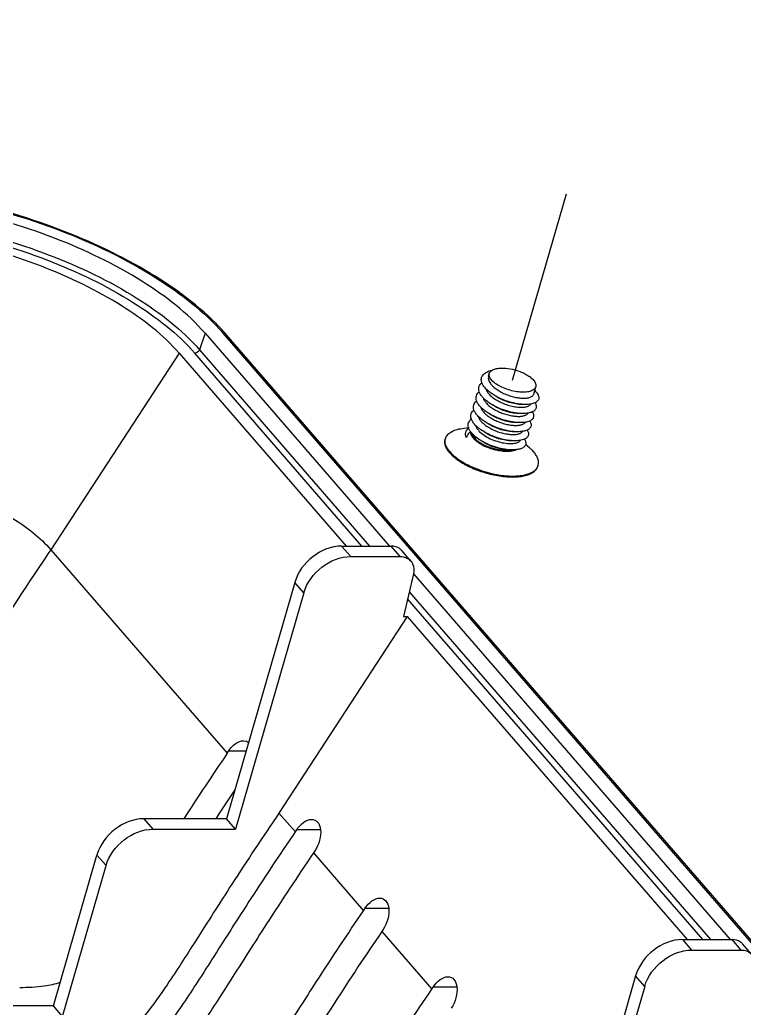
# Model space of a CAD drawing. Header units: millimetres. Extents: x -1 to 407, y -1 to 283.
# Drawn here: x 184.63 to 193.26, y 95.73 to 107.51 of the extents above; entities that cross this region are included whole.
import ezdxf

# ---------------------------------------------------------------- set-up
doc = ezdxf.new("R2010")
doc.units = ezdxf.units.MM
doc.header["$LTSCALE"] = 23.1
doc.linetypes.add('DASHED', pattern=[0.2, 0.1, -0.1])
doc.layers.get('0').update_dxf_attribs({"linetype": 'CONTINUOUS'})
for name, color, linetype in [('002-CHASSIS', 7, 'CONTINUOUS'), ('03_ALL_AXES', 7, 'CONTINUOUS'), ('20_ALL_FEATURES', 7, 'CONTINUOUS')]:
    doc.layers.add(name, color=color, linetype=linetype)

msp = doc.modelspace()

# ---------------------------------------------------------------- linework, layer by layer
at = {"color": 4, "linetype": 'DASHED'}
msp.add_line((190.503, 103.216), (192.679, 110.756), dxfattribs=at)
at = {"layer": '002-CHASSIS', "color": 7, "linetype": 'Continuous'}
for p, q in [((186.84, 103.775), (186.773, 103.578)), ((186.84, 103.775), (189.037, 101.239)), ((205.653, 82.3), (187.055, 103.775)), ((205.691, 82.284), (187.093, 103.759)), ((186.532, 103.537), (185.004, 101.195)), ((186.532, 103.537), (188.522, 101.239)), ((188.708, 101.239), (186.718, 103.537)), ((186.773, 103.578), (188.799, 101.239)), ((185.004, 101.195), (187.104, 98.77)), ((188.467, 101.239), (189.057, 101.239)), ((188.467, 101.239), (188.575, 101.114)), ((189.165, 101.114), (189.057, 101.239)), ((189.292, 101.061), (189.184, 101.186)), ((188.575, 101.114), (189.165, 101.114)), ((189.322, 100.908), (189.202, 100.399)), ((189.323, 100.909), (193.096, 96.551)), ((187.909, 100.806), (187.096, 97.991)), ((188.017, 100.681), (187.909, 100.806)), ((188.017, 100.681), (187.204, 97.866)), ((192.768, 96.551), (189.252, 100.611)), ((189.272, 100.693), (192.858, 96.551)), ((189.249, 100.399), (187.721, 98.058)), ((189.202, 100.399), (189.249, 100.399)), ((189.249, 100.399), (192.581, 96.551)), ((187.104, 98.77), (187.12, 98.795)), ((187.328, 98.795), (187.12, 98.795)), ((187.096, 97.991), (186.111, 97.991)), ((186.111, 97.991), (186.219, 97.866)), ((187.006, 98.05), (186.967, 97.991)), ((187.204, 97.866), (187.096, 97.991)), ((187.721, 98.058), (187.916, 97.833)), ((186.219, 97.866), (187.204, 97.866)), ((187.916, 97.833), (187.932, 97.858)), ((188.213, 97.858), (187.932, 97.858)), ((185.034, 95.761), (185.553, 97.558)), ((185.661, 97.433), (185.553, 97.558)), ((188.148, 97.608), (188.132, 97.583)), ((188.132, 97.583), (188.728, 96.895)), ((185.142, 95.636), (185.661, 97.433)), ((188.728, 96.895), (188.744, 96.92)), ((189.025, 96.92), (188.744, 96.92)), ((188.96, 96.67), (188.944, 96.645)), ((188.944, 96.645), (189.54, 95.958)), ((192.526, 96.551), (193.117, 96.551)), ((192.526, 96.551), (192.634, 96.426)), ((193.225, 96.426), (193.117, 96.551)), ((193.351, 96.373), (193.243, 96.498)), ((192.634, 96.426), (193.225, 96.426)), ((191.968, 96.118), (191.156, 93.304)), ((192.076, 95.993), (191.968, 96.118)), ((189.54, 95.958), (189.556, 95.983)), ((189.837, 95.983), (189.556, 95.983)), ((192.076, 95.993), (191.264, 93.179)), ((185.034, 95.761), (176.721, 95.761)), ((185.142, 95.636), (185.034, 95.761))]:
    msp.add_line(p, q, dxfattribs=at)
for centre, radius, start, end in [((185.086, 102.014), 2.66, 41.7749, 44.9835), ((185.27, 102.18), 2.412, 40.8962, 41.7362), ((222.791, 75.586), 45.648, 145.8739, 147.0711), ((224.758, 73.25), 45.487, 145.8721, 147.0497), ((223.278, 74.133), 43.448, 146.1513, 146.6)]:
    msp.add_arc(centre, radius, start, end, dxfattribs=at)
at = {"layer": '002-CHASSIS', "color": 7, "linetype": 'Continuous', "extrusion": (0, 0, -1)}
for centre, end_param in [((187.228, 98.67), 0.168801), ((188.04, 97.733), 1.839471), ((188.852, 96.795), 1.839471), ((189.664, 95.858), 1.839471)]:
    msp.add_ellipse(centre, major_axis=(0.107, 0.242), ratio=0.586467, start_param=-1.302122, end_param=end_param, dxfattribs=at)
at = {"layer": '002-CHASSIS', "color": 7, "linetype": 'Continuous'}
for points, knots in [([(186.968, 103.894), (186.722, 104.14), (186.096, 104.585), (185.011, 105.081), (183.807, 105.416), (182.972, 105.511), (182.568, 105.512)], [0, 0, 0, 0, 0.218679, 0.476043, 0.746223, 1, 1, 1, 1]), ([(182.568, 105.502), (182.99, 105.502), (183.862, 105.4), (185.109, 105.04), (186.209, 104.511), (186.829, 104.036), (187.055, 103.775)], [0, 0, 0, 0, 0.25745, 0.531618, 0.788872, 1, 1, 1, 1]), ([(186.84, 103.775), (186.63, 104.018), (186.055, 104.458), (185.034, 104.949), (183.876, 105.284), (183.067, 105.378), (182.676, 105.378)], [0, 0, 0, 0, 0.211128, 0.468382, 0.74255, 1, 1, 1, 1]), ([(182.624, 105.175), (183.014, 105.175), (183.82, 105.081), (184.973, 104.747), (185.991, 104.259), (186.564, 103.82), (186.773, 103.578)], [0, 0, 0, 0, 0.257446, 0.531618, 0.788876, 1, 1, 1, 1]), ([(182.634, 105.109), (183.018, 105.109), (183.811, 105.016), (184.946, 104.688), (185.948, 104.207), (186.512, 103.775), (186.718, 103.537)], [0, 0, 0, 0, 0.25745, 0.531618, 0.788872, 1, 1, 1, 1]), ([(186.532, 103.537), (186.34, 103.758), (185.814, 104.161), (184.881, 104.609), (183.824, 104.915), (183.085, 105.001), (182.727, 105.001)], [0, 0, 0, 0, 0.211128, 0.468382, 0.74255, 1, 1, 1, 1]), ([(182.477, 102.168), (182.715, 102.168), (183.205, 102.111), (183.908, 101.908), (184.527, 101.61), (184.876, 101.343), (185.004, 101.195)], [0, 0, 0, 0, 0.257437, 0.531559, 0.788819, 1, 1, 1, 1]), ([(188.467, 101.239), (188.345, 101.239), (188.099, 101.138), (187.943, 100.926), (187.909, 100.806)], [0, 0, 0, 0, 0.494088, 1, 1, 1, 1]), ([(189.184, 101.186), (189.176, 101.194), (189.142, 101.226), (189.093, 101.239), (189.057, 101.239)], [0, 0, 0, 0, 0.23992, 1, 1, 1, 1]), ([(188.017, 100.681), (188.051, 100.801), (188.207, 101.013), (188.453, 101.114), (188.575, 101.114)], [0, 0, 0, 0, 0.505913, 1, 1, 1, 1]), ([(189.165, 101.114), (189.178, 101.114), (189.224, 101.11), (189.27, 101.086), (189.292, 101.061)], [0, 0, 0, 0, 0.269066, 1, 1, 1, 1]), ([(189.292, 101.061), (189.3, 101.051), (189.33, 101.006), (189.332, 100.948), (189.322, 100.908)], [0, 0, 0, 0, 0.237736, 1, 1, 1, 1]), ([(187.721, 98.058), (187.531, 97.778), (187.196, 97.271), (186.76, 96.585), (186.425, 96.059), (186.167, 95.693), (185.969, 95.466), (185.786, 95.339), (185.549, 95.278), (185.366, 95.269), (185.252, 95.268)], [0, 0, 0, 0, 0.260988, 0.46845, 0.627783, 0.742166, 0.814211, 0.858586, 0.912041, 1, 1, 1, 1]), ([(186.111, 97.991), (185.989, 97.991), (185.743, 97.89), (185.588, 97.678), (185.553, 97.558)], [0, 0, 0, 0, 0.494088, 1, 1, 1, 1]), ([(185.447, 95.043), (185.561, 95.044), (185.744, 95.053), (185.981, 95.114), (186.164, 95.241), (186.362, 95.468), (186.62, 95.834), (186.955, 96.36), (187.391, 97.046), (187.726, 97.553), (187.916, 97.833)], [0, 0, 0, 0, 0.087959, 0.141414, 0.185789, 0.257834, 0.372217, 0.53155, 0.739012, 1, 1, 1, 1]), ([(185.661, 97.433), (185.696, 97.553), (185.852, 97.765), (186.097, 97.866), (186.219, 97.866)], [0, 0, 0, 0, 0.505913, 1, 1, 1, 1]), ([(188.132, 97.583), (187.942, 97.303), (187.608, 96.796), (187.172, 96.11), (186.836, 95.584), (186.578, 95.218), (186.381, 94.991), (186.197, 94.864), (185.961, 94.803), (185.777, 94.794), (185.663, 94.793)], [0, 0, 0, 0, 0.260988, 0.468448, 0.627779, 0.742158, 0.814199, 0.858572, 0.912032, 1, 1, 1, 1]), ([(186.259, 94.106), (186.373, 94.106), (186.556, 94.115), (186.793, 94.177), (186.976, 94.304), (187.174, 94.53), (187.432, 94.897), (187.767, 95.422), (188.203, 96.109), (188.538, 96.616), (188.728, 96.895)], [0, 0, 0, 0, 0.087959, 0.141414, 0.185789, 0.257834, 0.372217, 0.53155, 0.739012, 1, 1, 1, 1]), ([(188.944, 96.645), (188.754, 96.366), (188.42, 95.859), (187.984, 95.172), (187.648, 94.647), (187.39, 94.28), (187.193, 94.054), (187.009, 93.927), (186.772, 93.865), (186.589, 93.856), (186.475, 93.856)], [0, 0, 0, 0, 0.260988, 0.468448, 0.627779, 0.742158, 0.814199, 0.858572, 0.912032, 1, 1, 1, 1]), ([(192.526, 96.551), (192.404, 96.551), (192.158, 96.45), (192.003, 96.238), (191.968, 96.118)], [0, 0, 0, 0, 0.494088, 1, 1, 1, 1]), ([(193.243, 96.498), (193.236, 96.507), (193.201, 96.538), (193.152, 96.551), (193.117, 96.551)], [0, 0, 0, 0, 0.23992, 1, 1, 1, 1]), ([(192.076, 95.993), (192.111, 96.113), (192.267, 96.325), (192.512, 96.426), (192.634, 96.426)], [0, 0, 0, 0, 0.505913, 1, 1, 1, 1]), ([(193.225, 96.426), (193.237, 96.426), (193.284, 96.422), (193.329, 96.399), (193.352, 96.373)], [0, 0, 0, 0, 0.269066, 1, 1, 1, 1]), ([(184.635, 95.981), (184.732, 95.981), (184.895, 95.989), (185.055, 96.022), (185.117, 96.043)], [0, 0, 0, 0, 0.599229, 1, 1, 1, 1]), ([(187.07, 93.168), (187.184, 93.169), (187.368, 93.178), (187.604, 93.239), (187.788, 93.366), (187.985, 93.593), (188.243, 93.959), (188.579, 94.485), (189.015, 95.171), (189.35, 95.678), (189.54, 95.958)], [0, 0, 0, 0, 0.087959, 0.141414, 0.185789, 0.257834, 0.372217, 0.53155, 0.739012, 1, 1, 1, 1])]:
    msp.add_open_spline(points, degree=3, knots=knots, dxfattribs=at)
for points in [[(187.093, 103.759), (187.084, 103.769), (187.069, 103.775), (187.055, 103.775)], [(186.773, 103.578), (186.766, 103.556), (186.741, 103.537), (186.718, 103.537)]]:
    msp.add_open_spline(points, degree=3, dxfattribs=at)
at = {"layer": '03_ALL_AXES', "color": 7, "linetype": 'Continuous'}
for p, q in [((190.217, 103.263), (190.226, 103.296)), ((190.754, 103.049), (190.779, 103.136)), ((189.901, 102.641), (189.979, 102.653)), ((189.7, 102.51), (189.703, 102.52)), ((190.705, 102.409), (190.658, 102.45)), ((190.805, 102.191), (190.808, 102.201))]:
    msp.add_line(p, q, dxfattribs=at)
for centre, start, end in [((189.807, 102.49), 163.9058, 169.8421), ((190.704, 102.232), 337.956, 343.8898)]:
    msp.add_arc(centre, 0.108, start, end, dxfattribs=at)
for points, knots in [([(189.703, 102.52), (189.705, 102.528), (189.712, 102.543), (189.726, 102.563), (189.745, 102.582), (189.777, 102.605), (189.83, 102.627), (189.876, 102.637), (189.901, 102.641)], [0, 0, 0, 0, 0.096972, 0.197567, 0.304922, 0.421415, 0.687008, 1, 1, 1, 1]), ([(189.755, 102.35), (189.743, 102.363), (189.723, 102.389), (189.703, 102.431), (189.694, 102.472), (189.697, 102.498), (189.7, 102.51)], [0, 0, 0, 0, 0.298827, 0.55948, 0.788838, 1, 1, 1, 1]), ([(189.758, 102.361), (189.747, 102.373), (189.729, 102.397), (189.708, 102.436), (189.698, 102.473), (189.699, 102.498), (189.701, 102.509)], [0, 0, 0, 0, 0.296176, 0.5573, 0.788577, 1, 1, 1, 1]), ([(189.755, 102.35), (189.769, 102.334), (189.802, 102.302), (189.859, 102.258), (189.926, 102.216), (190.029, 102.163), (190.169, 102.111), (190.315, 102.078), (190.431, 102.064), (190.512, 102.061), (190.586, 102.066), (190.653, 102.077), (190.709, 102.096), (190.755, 102.121), (190.788, 102.152), (190.801, 102.178), (190.805, 102.191)], [0, 0, 0, 0, 0.055414, 0.117564, 0.185636, 0.258476, 0.412694, 0.567925, 0.641993, 0.711707, 0.775835, 0.833438, 0.884013, 0.927694, 0.965571, 1, 1, 1, 1]), ([(189.758, 102.361), (189.772, 102.345), (189.804, 102.313), (189.86, 102.27), (189.926, 102.229), (190.026, 102.177), (190.163, 102.125), (190.306, 102.091), (190.421, 102.076), (190.501, 102.072), (190.576, 102.075), (190.643, 102.085), (190.7, 102.102), (190.748, 102.125), (190.784, 102.154), (190.799, 102.178), (190.804, 102.191)], [0, 0, 0, 0, 0.054901, 0.116376, 0.183656, 0.255648, 0.408287, 0.562578, 0.636569, 0.70653, 0.771241, 0.829743, 0.881456, 0.926353, 0.965224, 1, 1, 1, 1]), ([(190.705, 102.409), (190.71, 102.405), (190.727, 102.39), (190.743, 102.374), (190.754, 102.361)], [0, 0, 0, 0, 0.262448, 1, 1, 1, 1]), ([(190.808, 102.201), (190.812, 102.213), (190.814, 102.239), (190.806, 102.28), (190.785, 102.322), (190.765, 102.348), (190.754, 102.361)], [0, 0, 0, 0, 0.211162, 0.44052, 0.701173, 1, 1, 1, 1])]:
    msp.add_open_spline(points, degree=3, knots=knots, dxfattribs=at)
at = {"layer": '20_ALL_FEATURES', "color": 7, "linetype": 'Continuous'}
for p, q in [((190.277, 102.912), (190.24, 102.935)), ((190.308, 103.02), (190.272, 103.043)), ((190.245, 102.803), (190.209, 102.826)), ((190.628, 102.818), (190.584, 102.818)), ((190.659, 102.926), (190.616, 102.926)), ((190.214, 102.695), (190.178, 102.718)), ((190.286, 102.78), (190.245, 102.803)), ((190.596, 102.71), (190.553, 102.709)), ((190.183, 102.587), (190.147, 102.61)), ((190.565, 102.601), (190.522, 102.601)), ((190.116, 102.501), (190.115, 102.502)), ((190.152, 102.479), (190.118, 102.5)), ((190.534, 102.493), (190.491, 102.493)), ((190.503, 102.385), (190.459, 102.385))]:
    msp.add_line(p, q, dxfattribs=at)
for centre, radius, start, end in [((190.398, 102.806), 0.546, 61.92, 64.8037), ((190.381, 103.22), 0.314, 222.3151, 223.022), ((190.101, 102.687), 0.127, 195.2757, 198.9208), ((190.312, 102.919), 0.348, 223.1478, 226.4386), ((190.501, 102.848), 0.463, 270.2202, 270.7327)]:
    msp.add_arc(centre, radius, start, end, dxfattribs=at)
for points, knots in [([(190.137, 103.187), (190.134, 103.195), (190.13, 103.211), (190.13, 103.236), (190.137, 103.259), (190.151, 103.279), (190.17, 103.298), (190.205, 103.319), (190.236, 103.329), (190.258, 103.334)], [0, 0, 0, 0, 0.117607, 0.226711, 0.332955, 0.44263, 0.561257, 0.692679, 1, 1, 1, 1]), ([(190.243, 103.229), (190.239, 103.235), (190.233, 103.246), (190.226, 103.263), (190.223, 103.28), (190.225, 103.291), (190.226, 103.296)], [0, 0, 0, 0, 0.289387, 0.547295, 0.780546, 1, 1, 1, 1]), ([(190.226, 103.296), (190.229, 103.303), (190.237, 103.319), (190.25, 103.329), (190.258, 103.334)], [0, 0, 0, 0, 0.468973, 1, 1, 1, 1]), ([(190.258, 103.334), (190.267, 103.34), (190.29, 103.349), (190.328, 103.358), (190.373, 103.361), (190.441, 103.358), (190.529, 103.341), (190.598, 103.316), (190.631, 103.301)], [0, 0, 0, 0, 0.085987, 0.18776, 0.304487, 0.433752, 0.715369, 1, 1, 1, 1]), ([(190.655, 103.288), (190.675, 103.278), (190.709, 103.257), (190.739, 103.23), (190.752, 103.216)], [0, 0, 0, 0, 0.540854, 1, 1, 1, 1]), ([(190.106, 103.078), (190.102, 103.088), (190.098, 103.108), (190.101, 103.138), (190.114, 103.165), (190.129, 103.18), (190.137, 103.187)], [0, 0, 0, 0, 0.260022, 0.500003, 0.739982, 1, 1, 1, 1]), ([(190.183, 103.114), (190.173, 103.126), (190.154, 103.148), (190.141, 103.174), (190.137, 103.187)], [0, 0, 0, 0, 0.536253, 1, 1, 1, 1]), ([(190.217, 103.263), (190.215, 103.256), (190.213, 103.243), (190.215, 103.23), (190.216, 103.223)], [0, 0, 0, 0, 0.486435, 1, 1, 1, 1]), ([(190.216, 103.223), (190.22, 103.206), (190.234, 103.18), (190.26, 103.15), (190.276, 103.135), (190.285, 103.128)], [0, 0, 0, 0, 0.4444, 0.708544, 1, 1, 1, 1]), ([(190.754, 103.103), (190.748, 103.098), (190.733, 103.09), (190.708, 103.081), (190.679, 103.075), (190.633, 103.071), (190.57, 103.074), (190.492, 103.088), (190.414, 103.113), (190.343, 103.145), (190.293, 103.178), (190.261, 103.207), (190.249, 103.222), (190.243, 103.229)], [0, 0, 0, 0, 0.041381, 0.088704, 0.142152, 0.201418, 0.334453, 0.48023, 0.629082, 0.770925, 0.89665, 0.951372, 1, 1, 1, 1]), ([(190.752, 103.216), (190.757, 103.21), (190.767, 103.196), (190.777, 103.176), (190.782, 103.155), (190.781, 103.142), (190.779, 103.136)], [0, 0, 0, 0, 0.298808, 0.559491, 0.788834, 1, 1, 1, 1]), ([(190.074, 102.97), (190.071, 102.98), (190.067, 103), (190.07, 103.03), (190.083, 103.057), (190.097, 103.072), (190.106, 103.078)], [0, 0, 0, 0, 0.260033, 0.499994, 0.739958, 1, 1, 1, 1]), ([(190.149, 103.009), (190.139, 103.02), (190.122, 103.041), (190.11, 103.066), (190.106, 103.078)], [0, 0, 0, 0, 0.534885, 1, 1, 1, 1]), ([(190.272, 103.043), (190.255, 103.054), (190.224, 103.075), (190.196, 103.101), (190.183, 103.114)], [0, 0, 0, 0, 0.525584, 1, 1, 1, 1]), ([(190.186, 103.112), (190.187, 103.108), (190.192, 103.091), (190.202, 103.076), (190.21, 103.065)], [0, 0, 0, 0, 0.229427, 1, 1, 1, 1]), ([(190.21, 103.065), (190.221, 103.05), (190.249, 103.021), (190.3, 102.984), (190.361, 102.951), (190.428, 102.924), (190.496, 102.905), (190.561, 102.894), (190.619, 102.892), (190.655, 102.896), (190.671, 102.901)], [0, 0, 0, 0, 0.109012, 0.234778, 0.372472, 0.515551, 0.656683, 0.788546, 0.904597, 1, 1, 1, 1]), ([(190.285, 103.128), (190.299, 103.116), (190.33, 103.093), (190.382, 103.064), (190.439, 103.04), (190.497, 103.021), (190.555, 103.007), (190.61, 103.001), (190.659, 103.001), (190.689, 103.005), (190.702, 103.009)], [0, 0, 0, 0, 0.12414, 0.258451, 0.398253, 0.538302, 0.673211, 0.797864, 0.907847, 1, 1, 1, 1]), ([(190.702, 103.009), (190.709, 103.011), (190.721, 103.015), (190.736, 103.024), (190.748, 103.036), (190.752, 103.045), (190.754, 103.049)], [0, 0, 0, 0, 0.303556, 0.56516, 0.792533, 1, 1, 1, 1]), ([(190.779, 103.136), (190.777, 103.13), (190.77, 103.117), (190.76, 103.107), (190.754, 103.103)], [0, 0, 0, 0, 0.476, 1, 1, 1, 1]), ([(190.767, 103.091), (190.774, 103.085), (190.788, 103.071), (190.804, 103.049), (190.814, 103.028), (190.818, 103.007), (190.815, 102.988), (190.805, 102.97), (190.789, 102.956), (190.776, 102.949), (190.769, 102.945)], [0, 0, 0, 0, 0.167229, 0.313071, 0.439078, 0.549374, 0.651315, 0.754669, 0.86875, 1, 1, 1, 1]), ([(190.043, 102.861), (190.04, 102.871), (190.035, 102.891), (190.038, 102.922), (190.052, 102.949), (190.066, 102.964), (190.074, 102.97)], [0, 0, 0, 0, 0.260175, 0.500135, 0.740019, 1, 1, 1, 1]), ([(190.12, 102.898), (190.11, 102.909), (190.092, 102.932), (190.079, 102.957), (190.074, 102.97)], [0, 0, 0, 0, 0.536044, 1, 1, 1, 1]), ([(190.24, 102.935), (190.224, 102.945), (190.192, 102.967), (190.164, 102.993), (190.152, 103.006)], [0, 0, 0, 0, 0.525629, 1, 1, 1, 1]), ([(190.154, 103.004), (190.155, 103), (190.161, 102.983), (190.17, 102.967), (190.179, 102.956)], [0, 0, 0, 0, 0.229385, 1, 1, 1, 1]), ([(190.179, 102.956), (190.182, 102.952), (190.195, 102.936), (190.21, 102.921), (190.222, 102.911)], [0, 0, 0, 0, 0.232649, 1, 1, 1, 1]), ([(190.628, 102.818), (190.596, 102.818), (190.53, 102.824), (190.431, 102.847), (190.332, 102.883), (190.269, 102.916), (190.24, 102.935)], [0, 0, 0, 0, 0.229706, 0.484998, 0.747947, 1, 1, 1, 1]), ([(190.659, 102.926), (190.628, 102.926), (190.561, 102.932), (190.462, 102.955), (190.363, 102.992), (190.301, 103.024), (190.272, 103.043)], [0, 0, 0, 0, 0.229706, 0.484998, 0.747947, 1, 1, 1, 1]), ([(190.616, 102.926), (190.591, 102.926), (190.539, 102.931), (190.46, 102.949), (190.381, 102.978), (190.331, 103.005), (190.308, 103.02)], [0, 0, 0, 0, 0.226564, 0.480941, 0.745054, 1, 1, 1, 1]), ([(190.769, 102.945), (190.754, 102.938), (190.717, 102.929), (190.68, 102.926), (190.659, 102.926)], [0, 0, 0, 0, 0.448902, 1, 1, 1, 1]), ([(190.671, 102.901), (190.676, 102.902), (190.694, 102.908), (190.711, 102.92), (190.718, 102.931)], [0, 0, 0, 0, 0.298353, 1, 1, 1, 1]), ([(190.769, 102.945), (190.773, 102.94), (190.779, 102.929), (190.784, 102.913), (190.786, 102.897), (190.784, 102.882), (190.778, 102.868), (190.768, 102.856), (190.754, 102.845), (190.743, 102.84), (190.737, 102.837)], [0, 0, 0, 0, 0.143936, 0.272491, 0.389248, 0.499527, 0.609881, 0.726845, 0.855702, 1, 1, 1, 1]), ([(190.012, 102.753), (190.008, 102.763), (190.004, 102.783), (190.007, 102.813), (190.021, 102.841), (190.035, 102.855), (190.043, 102.862)], [0, 0, 0, 0, 0.260146, 0.500142, 0.74006, 1, 1, 1, 1]), ([(190.089, 102.79), (190.079, 102.801), (190.061, 102.823), (190.047, 102.849), (190.043, 102.861)], [0, 0, 0, 0, 0.536073, 1, 1, 1, 1]), ([(190.209, 102.826), (190.192, 102.837), (190.161, 102.859), (190.133, 102.885), (190.12, 102.898)], [0, 0, 0, 0, 0.52575, 1, 1, 1, 1]), ([(190.123, 102.895), (190.128, 102.879), (190.141, 102.854), (190.167, 102.825), (190.182, 102.81), (190.191, 102.803)], [0, 0, 0, 0, 0.446347, 0.71005, 1, 1, 1, 1]), ([(190.596, 102.71), (190.565, 102.71), (190.499, 102.716), (190.399, 102.739), (190.301, 102.775), (190.238, 102.808), (190.209, 102.826)], [0, 0, 0, 0, 0.229706, 0.484998, 0.747947, 1, 1, 1, 1]), ([(190.222, 102.911), (190.236, 102.899), (190.268, 102.877), (190.32, 102.848), (190.376, 102.823), (190.435, 102.804), (190.493, 102.791), (190.548, 102.784), (190.597, 102.784), (190.627, 102.789), (190.64, 102.793)], [0, 0, 0, 0, 0.124178, 0.258551, 0.398425, 0.538534, 0.673469, 0.7981, 0.907996, 1, 1, 1, 1]), ([(190.584, 102.818), (190.56, 102.818), (190.508, 102.822), (190.429, 102.841), (190.35, 102.87), (190.3, 102.897), (190.277, 102.912)], [0, 0, 0, 0, 0.226568, 0.480945, 0.745055, 1, 1, 1, 1]), ([(190.737, 102.837), (190.722, 102.83), (190.686, 102.821), (190.648, 102.818), (190.628, 102.818)], [0, 0, 0, 0, 0.449057, 1, 1, 1, 1]), ([(190.64, 102.793), (190.645, 102.794), (190.663, 102.8), (190.68, 102.812), (190.687, 102.823)], [0, 0, 0, 0, 0.298195, 1, 1, 1, 1]), ([(190.738, 102.837), (190.741, 102.832), (190.747, 102.821), (190.753, 102.805), (190.755, 102.789), (190.753, 102.774), (190.747, 102.76), (190.736, 102.748), (190.723, 102.737), (190.712, 102.731), (190.706, 102.729)], [0, 0, 0, 0, 0.143728, 0.272102, 0.388728, 0.498954, 0.609343, 0.726427, 0.85547, 1, 1, 1, 1]), ([(189.978, 102.653), (189.976, 102.662), (189.973, 102.681), (189.977, 102.709), (189.991, 102.734), (190.004, 102.747), (190.012, 102.754)], [0, 0, 0, 0, 0.255529, 0.495322, 0.737642, 1, 1, 1, 1]), ([(190.058, 102.681), (190.048, 102.692), (190.03, 102.715), (190.016, 102.741), (190.012, 102.753)], [0, 0, 0, 0, 0.536222, 1, 1, 1, 1]), ([(190.178, 102.718), (190.161, 102.729), (190.13, 102.751), (190.102, 102.776), (190.089, 102.79)], [0, 0, 0, 0, 0.525591, 1, 1, 1, 1]), ([(190.092, 102.787), (190.093, 102.783), (190.099, 102.766), (190.108, 102.751), (190.116, 102.74)], [0, 0, 0, 0, 0.229396, 1, 1, 1, 1]), ([(190.116, 102.74), (190.119, 102.736), (190.132, 102.719), (190.148, 102.705), (190.16, 102.694)], [0, 0, 0, 0, 0.232554, 1, 1, 1, 1]), ([(190.565, 102.601), (190.534, 102.601), (190.468, 102.607), (190.368, 102.631), (190.269, 102.667), (190.207, 102.7), (190.178, 102.718)], [0, 0, 0, 0, 0.229706, 0.484998, 0.747946, 1, 1, 1, 1]), ([(190.191, 102.803), (190.205, 102.791), (190.237, 102.768), (190.289, 102.739), (190.345, 102.715), (190.404, 102.696), (190.462, 102.682), (190.517, 102.676), (190.566, 102.676), (190.596, 102.681), (190.609, 102.684)], [0, 0, 0, 0, 0.124274, 0.258739, 0.398684, 0.538831, 0.673764, 0.798341, 0.908136, 1, 1, 1, 1]), ([(190.553, 102.709), (190.532, 102.709), (190.488, 102.713), (190.421, 102.727), (190.352, 102.749), (190.307, 102.769), (190.286, 102.78)], [0, 0, 0, 0, 0.224322, 0.474589, 0.737808, 1, 1, 1, 1]), ([(190.706, 102.729), (190.691, 102.722), (190.654, 102.712), (190.617, 102.71), (190.596, 102.71)], [0, 0, 0, 0, 0.449276, 1, 1, 1, 1]), ([(190.609, 102.684), (190.614, 102.686), (190.632, 102.692), (190.649, 102.704), (190.656, 102.715)], [0, 0, 0, 0, 0.298205, 1, 1, 1, 1]), ([(190.707, 102.728), (190.71, 102.723), (190.716, 102.713), (190.722, 102.696), (190.724, 102.68), (190.722, 102.665), (190.715, 102.652), (190.705, 102.639), (190.691, 102.629), (190.681, 102.623), (190.675, 102.62)], [0, 0, 0, 0, 0.143612, 0.271937, 0.38858, 0.49887, 0.609336, 0.726475, 0.855521, 1, 1, 1, 1]), ([(189.951, 102.531), (189.947, 102.542), (189.942, 102.563), (189.944, 102.594), (189.957, 102.623), (189.972, 102.639), (189.981, 102.645)], [0, 0, 0, 0, 0.263372, 0.503463, 0.741659, 1, 1, 1, 1]), ([(190.003, 102.603), (189.991, 102.593), (189.971, 102.571), (189.957, 102.545), (189.951, 102.531)], [0, 0, 0, 0, 0.51838, 1, 1, 1, 1]), ([(190.002, 102.604), (190, 102.607), (189.991, 102.62), (189.984, 102.634), (189.981, 102.645)], [0, 0, 0, 0, 0.266449, 1, 1, 1, 1]), ([(190.115, 102.502), (190.092, 102.516), (190.051, 102.547), (190.015, 102.584), (190.002, 102.604)], [0, 0, 0, 0, 0.540289, 1, 1, 1, 1]), ([(190.037, 102.523), (190.031, 102.529), (190.022, 102.542), (190.011, 102.561), (190.005, 102.58), (190.005, 102.593), (190.005, 102.599)], [0, 0, 0, 0, 0.294087, 0.555314, 0.787865, 1, 1, 1, 1]), ([(190.054, 102.523), (190.047, 102.529), (190.036, 102.541), (190.019, 102.564), (190.01, 102.583), (190.008, 102.596)], [0, 0, 0, 0, 0.294133, 0.557734, 1, 1, 1, 1]), ([(190.061, 102.679), (190.062, 102.675), (190.067, 102.658), (190.077, 102.642), (190.085, 102.632)], [0, 0, 0, 0, 0.229613, 1, 1, 1, 1]), ([(190.147, 102.61), (190.14, 102.614), (190.114, 102.632), (190.089, 102.651), (190.072, 102.667)], [0, 0, 0, 0, 0.264318, 1, 1, 1, 1]), ([(190.085, 102.632), (190.098, 102.613), (190.134, 102.579), (190.2, 102.535), (190.277, 102.5), (190.358, 102.474), (190.426, 102.462), (190.476, 102.459), (190.509, 102.461), (190.538, 102.465), (190.562, 102.473), (190.581, 102.483), (190.59, 102.493), (190.593, 102.498)], [0, 0, 0, 0, 0.120278, 0.261376, 0.414699, 0.56915, 0.713082, 0.777809, 0.836219, 0.887567, 0.931549, 0.968539, 1, 1, 1, 1]), ([(190.534, 102.493), (190.503, 102.493), (190.436, 102.499), (190.337, 102.522), (190.238, 102.559), (190.176, 102.591), (190.147, 102.61)], [0, 0, 0, 0, 0.229706, 0.484997, 0.747946, 1, 1, 1, 1]), ([(190.16, 102.694), (190.174, 102.682), (190.205, 102.66), (190.257, 102.631), (190.314, 102.606), (190.373, 102.587), (190.431, 102.574), (190.486, 102.568), (190.534, 102.568), (190.564, 102.572), (190.577, 102.576)], [0, 0, 0, 0, 0.124281, 0.258717, 0.398614, 0.538712, 0.673613, 0.798196, 0.908042, 1, 1, 1, 1]), ([(190.491, 102.493), (190.466, 102.493), (190.414, 102.498), (190.335, 102.516), (190.256, 102.545), (190.206, 102.572), (190.183, 102.587)], [0, 0, 0, 0, 0.226572, 0.48095, 0.745054, 1, 1, 1, 1]), ([(190.522, 102.601), (190.497, 102.601), (190.445, 102.606), (190.366, 102.624), (190.287, 102.654), (190.237, 102.68), (190.214, 102.695)], [0, 0, 0, 0, 0.226572, 0.48095, 0.745055, 1, 1, 1, 1]), ([(190.675, 102.62), (190.66, 102.614), (190.623, 102.604), (190.586, 102.602), (190.565, 102.601)], [0, 0, 0, 0, 0.449118, 1, 1, 1, 1]), ([(190.577, 102.576), (190.583, 102.578), (190.6, 102.584), (190.618, 102.595), (190.624, 102.606)], [0, 0, 0, 0, 0.298073, 1, 1, 1, 1]), ([(190.675, 102.62), (190.679, 102.615), (190.685, 102.605), (190.691, 102.588), (190.693, 102.572), (190.69, 102.558), (190.684, 102.544), (190.674, 102.531), (190.661, 102.521), (190.65, 102.515), (190.644, 102.512)], [0, 0, 0, 0, 0.143957, 0.272579, 0.38944, 0.499824, 0.610235, 0.727173, 0.855908, 1, 1, 1, 1]), ([(190.03, 102.569), (190.031, 102.566), (190.037, 102.549), (190.046, 102.534), (190.054, 102.523)], [0, 0, 0, 0, 0.230001, 1, 1, 1, 1]), ([(190.037, 102.523), (190.049, 102.509), (190.081, 102.481), (190.138, 102.445), (190.205, 102.414), (190.279, 102.39), (190.354, 102.375), (190.425, 102.368), (190.489, 102.371), (190.528, 102.381), (190.545, 102.387)], [0, 0, 0, 0, 0.105351, 0.229165, 0.366151, 0.509378, 0.651237, 0.784266, 0.901992, 1, 1, 1, 1]), ([(190.054, 102.523), (190.064, 102.511), (190.09, 102.488), (190.136, 102.458), (190.19, 102.431), (190.25, 102.408), (190.313, 102.391), (190.375, 102.381), (190.433, 102.378), (190.47, 102.381), (190.488, 102.385)], [0, 0, 0, 0, 0.101489, 0.219395, 0.349898, 0.487882, 0.627569, 0.763039, 0.888732, 1, 1, 1, 1]), ([(190.503, 102.385), (190.471, 102.385), (190.405, 102.391), (190.306, 102.414), (190.207, 102.45), (190.144, 102.483), (190.115, 102.502)], [0, 0, 0, 0, 0.229706, 0.484997, 0.747947, 1, 1, 1, 1]), ([(190.459, 102.385), (190.435, 102.385), (190.383, 102.389), (190.304, 102.408), (190.225, 102.437), (190.175, 102.464), (190.152, 102.479)], [0, 0, 0, 0, 0.22656, 0.480941, 0.74505, 1, 1, 1, 1]), ([(190.601, 102.499), (190.595, 102.498), (190.573, 102.495), (190.551, 102.493), (190.534, 102.493)], [0, 0, 0, 0, 0.231585, 1, 1, 1, 1]), ([(190.644, 102.512), (190.641, 102.511), (190.627, 102.505), (190.612, 102.501), (190.601, 102.499)], [0, 0, 0, 0, 0.230246, 1, 1, 1, 1]), ([(190.644, 102.513), (190.647, 102.507), (190.654, 102.497), (190.659, 102.48), (190.661, 102.464), (190.66, 102.454), (190.659, 102.449)], [0, 0, 0, 0, 0.288393, 0.545813, 0.779455, 1, 1, 1, 1]), ([(190.659, 102.449), (190.657, 102.445), (190.653, 102.435), (190.642, 102.422), (190.628, 102.411), (190.602, 102.398), (190.561, 102.388), (190.526, 102.385), (190.507, 102.385)], [0, 0, 0, 0, 0.0869, 0.179289, 0.281528, 0.396485, 0.669237, 1, 1, 1, 1])]:
    msp.add_open_spline(points, degree=3, knots=knots, dxfattribs=at)

doc.saveas('drawing.dxf')
